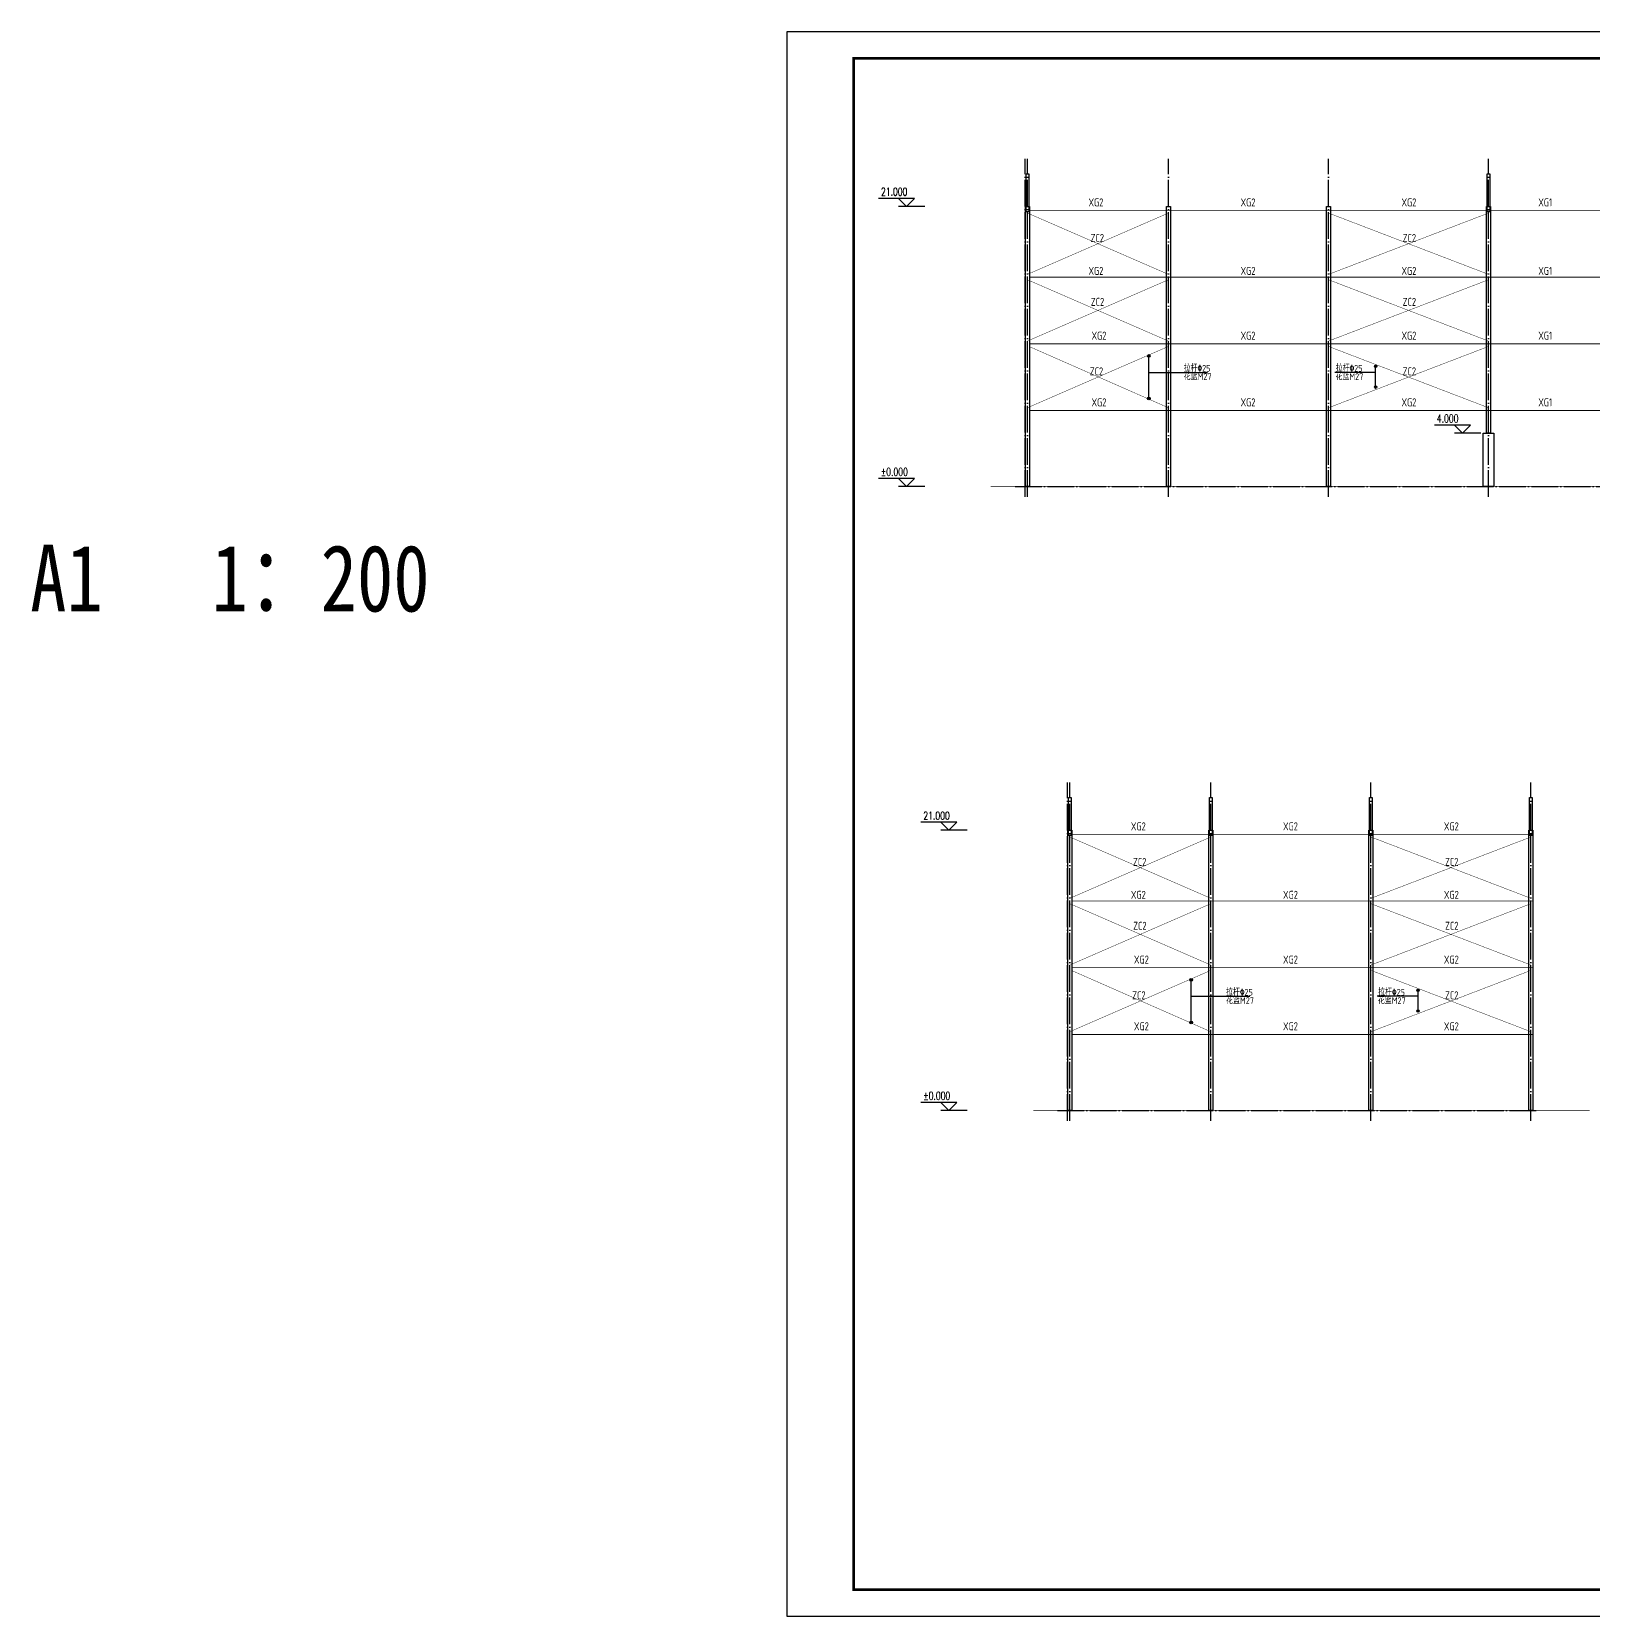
# Model space of a CAD drawing. Extents: x 69728788 to 150676229, y 15322671 to 43663798.
# Drawn here: x 75050957 to 75168043, y 19920503 to 20039303 of the extents above; entities that cross this region are included whole.
import ezdxf
from ezdxf.enums import TextEntityAlignment as Align

# ---------------------------------------------------------------- set-up
doc = ezdxf.new("R2010")
doc.units = 0
doc.header["$LTSCALE"] = 1000
doc.header["$MEASUREMENT"] = 0
doc.linetypes.add('DOTE', pattern=[2.42, 2, -0.2, 0.02, -0.2])
doc.layers.get('0').update_dxf_attribs({"linetype": 'CONTINUOUS'})
for name, color, linetype in [('AXIS', 3, 'CONTINUOUS'), ('DIM_ELEV', 3, 'CONTINUOUS'), ('DOTE', 251, 'DOTE'), ('PUB_DIM', 3, 'CONTINUOUS'), ('PUB_TEXT', 7, 'CONTINUOUS'), ('PUB_TITLE', 4, 'CONTINUOUS'), ('S', 2, 'CONTINUOUS'), ('钢柱', 3, 'CONTINUOUS')]:
    doc.layers.add(name, color=color, linetype=linetype)
doc.styles.add('-楷体_GB2312', font='', dxfattribs={"width": 0.8})
doc.styles.add('_HZDX', font='atssdeng.shx', dxfattribs={"width": 0.8, "bigfont": 'atssdchn.shx'})
doc.styles.add('_TCH_DIM', font='SIMPLEX', dxfattribs={"bigfont": 'GBCBIG'})
doc.styles.add('TSSD_Rein', font='atssdeng.shx', dxfattribs={"width": 0.7, "bigfont": 'atssdchn.shx'})
doc.styles.get('-楷体_GB2312').set_extended_font_data('SimSun')

msp = doc.modelspace()

# ---------------------------------------------------------------- hatches: boundary and pattern name
at = {"layer": 'PUB_DIM'}
for points in [[(75134810.4, 20014995.9, -1), (75134622.7, 20014995.9, -1)], [(75151626.6, 20014213.9, 1), (75151814.3, 20014213.9, 1)], [(75134810.4, 20011801.6, -1), (75134622.7, 20011801.6, -1)], [(75151626.6, 20012657.1, 1), (75151814.3, 20012657.1, 1)], [(75137988.9, 19968218.5, -1), (75137801.2, 19968218.5, -1)], [(75154805.1, 19967436.5, 1), (75154992.8, 19967436.5, 1)], [(75154805.1, 19965879.7, 1), (75154992.8, 19965879.7, 1)], [(75137988.9, 19965024.2, -1), (75137801.2, 19965024.2, -1)]]:
    msp.add_hatch(color=256, dxfattribs=at).paths.add_polyline_path(points)

# ---------------------------------------------------------------- linework, layer by layer
at = {"const_width": 50}
for points in [[(75122867.6, 20005207.5), (75222343.7, 20005207.5)], [(75126046, 19958430.1), (75167772.2, 19958430.1)]]:
    msp.add_lwpolyline(points, dxfattribs=at)
at = {"layer": 'AXIS'}
for p, q in [((75117924.4, 20026207.5), (75115946.2, 20026207.5)), ((75159602, 20009207.5), (75157623.8, 20009207.5)), ((75117924.4, 20005207.5), (75115946.2, 20005207.5)), ((75121102.9, 19979430.1), (75119124.6, 19979430.1)), ((75121102.9, 19958430.1), (75119124.6, 19958430.1))]:
    msp.add_line(p, q, dxfattribs=at)
at = {"layer": 'DIM_ELEV'}
for p, q in [((75117146.2, 20026807.5), (75114449.1, 20026807.5)), ((75116546.2, 20026207.5), (75115946.2, 20026807.5)), ((75116546.2, 20026207.5), (75117146.2, 20026807.5)), ((75158823.8, 20009807.5), (75156126.7, 20009807.5)), ((75158223.8, 20009207.5), (75157623.8, 20009807.5)), ((75158223.8, 20009207.5), (75158823.8, 20009807.5)), ((75117146.2, 20005807.5), (75114449.1, 20005807.5)), ((75116546.2, 20005207.5), (75115946.2, 20005807.5)), ((75116546.2, 20005207.5), (75117146.2, 20005807.5)), ((75120324.6, 19980030.1), (75117627.6, 19980030.1)), ((75119724.6, 19979430.1), (75119124.6, 19980030.1)), ((75119724.6, 19979430.1), (75120324.6, 19980030.1)), ((75120324.6, 19959030.1), (75117627.6, 19959030.1)), ((75119724.6, 19958430.1), (75119124.6, 19959030.1)), ((75119724.6, 19958430.1), (75120324.6, 19959030.1))]:
    msp.add_line(p, q, dxfattribs=at)
at = {"layer": 'DOTE'}
for p, q in [((75125438.5, 20004418.5), (75125438.5, 20029783.4)), ((75125613.5, 20004418.5), (75125613.5, 20029783.4)), ((75136188.5, 20004418.5), (75136188.5, 20029783.4)), ((75148188.5, 20004418.5), (75148188.5, 20029783.4)), ((75160188.5, 20004418.5), (75160188.5, 20029783.4)), ((75124688.5, 20005207.5), (75218688.5, 20005207.5)), ((75128617, 19957641.1), (75128617, 19983006)), ((75128792, 19957641.1), (75128792, 19983006)), ((75139367, 19957641.1), (75139367, 19983006)), ((75151367, 19957641.1), (75151367, 19983006)), ((75163367, 19957641.1), (75163367, 19983006)), ((75127867, 19958430.1), (75164117, 19958430.1))]:
    msp.add_line(p, q, dxfattribs=at)
at = {"layer": 'PUB_DIM'}
for p, q in [((75134716.5, 20011801.6), (75134716.5, 20015051.8)), ((75151720.5, 20012657.1), (75151720.5, 20014269.8)), ((75134716.5, 20013763.4), (75139120.1, 20013763.4)), ((75151720.5, 20013763.4), (75148666.9, 20013763.4)), ((75137895, 19965024.2), (75137895, 19968274.4)), ((75137895, 19966986), (75142298.6, 19966986)), ((75154899, 19966986), (75151845.4, 19966986)), ((75154899, 19965879.7), (75154899, 19967492.4))]:
    msp.add_line(p, q, dxfattribs=at)
for centre in [(75134716.5, 20014995.9), (75151720.5, 20014213.9), (75134716.5, 20011801.6), (75151720.5, 20012657.1), (75137895, 19968218.5), (75154899, 19967436.5), (75154899, 19965879.7), (75137895, 19965024.2)]:
    msp.add_circle(centre, 93.9, dxfattribs=at)
at = {"layer": 'PUB_TITLE'}
msp.add_lwpolyline([(75107584.3, 19920502.8), (75275784.3, 19920502.8), (75275784.3, 20039302.8), (75107584.3, 20039302.8)], close=True, dxfattribs=at)
at = {"layer": 'PUB_TITLE', "const_width": 200}
msp.add_lwpolyline([(75112584.3, 19922502.8), (75273784.3, 19922502.8), (75273784.3, 20037302.8), (75112584.3, 20037302.8)], close=True, dxfattribs=at)
at = {"layer": 'PUB_TITLE', "const_width": 30}
for points in [[(75136188.5, 20021107.5), (75125613.5, 20025707.5)], [(75136188.5, 20025707.5), (75125613.5, 20021107.5)], [(75160188.5, 20021107.5), (75148188.5, 20025707.5)], [(75160188.5, 20025707.5), (75148188.5, 20021107.5)], [(75136188.5, 20016107.5), (75125613.5, 20020707.5)], [(75136188.5, 20020707.5), (75125613.5, 20016107.5)], [(75160188.5, 20016107.5), (75148188.5, 20020707.5)], [(75160188.5, 20020707.5), (75148188.5, 20016107.5)], [(75136188.5, 20015707.5), (75125613.5, 20011107.5)], [(75136188.5, 20011107.5), (75125728.5, 20015707.5)], [(75160188.5, 20011107.5), (75148188.5, 20015707.5)], [(75160188.5, 20015707.5), (75148188.5, 20011107.5)], [(75139367, 19974330.1), (75128792, 19978930.1)], [(75139367, 19978930.1), (75128792, 19974330.1)], [(75163367, 19974330.1), (75151367, 19978930.1)], [(75163367, 19978930.1), (75151367, 19974330.1)], [(75139367, 19969330.1), (75128792, 19973930.1)], [(75139367, 19973930.1), (75128792, 19969330.1)], [(75163367, 19969330.1), (75151367, 19973930.1)], [(75163367, 19973930.1), (75151367, 19969330.1)], [(75139367, 19968930.1), (75128792, 19964330.1)], [(75139367, 19964330.1), (75128907, 19968930.1)], [(75163367, 19964330.1), (75151367, 19968930.1)], [(75163367, 19968930.1), (75151367, 19964330.1)]]:
    msp.add_lwpolyline(points, dxfattribs=at)
at = {"layer": 'S', "ltscale": 100, "const_width": 70}
for points in [[(75125763.5, 20025907.5), (75217638.5, 20025907.5)], [(75125763.5, 20020907.5), (75217638.5, 20020907.5)], [(75125763.5, 20015907.5), (75217638.5, 20015907.5)], [(75125763.5, 20010907.5), (75217638.5, 20010907.5)], [(75128942, 19979130.1), (75163517, 19979130.1)], [(75128942, 19974130.1), (75163517, 19974130.1)], [(75128942, 19969130.1), (75163517, 19969130.1)], [(75128942, 19964130.1), (75163517, 19964130.1)]]:
    msp.add_lwpolyline(points, dxfattribs=at)
at = {"layer": '钢柱'}
for points in [[(75125513.5, 20028657.5), (75125713.5, 20028657.5), (75125713.5, 20025807.5), (75125513.5, 20025807.5)], [(75160088.5, 20028657.5), (75160288.5, 20028657.5), (75160288.5, 20025807.5), (75160088.5, 20025807.5)], [(75125463.5, 20026207.5), (75125763.5, 20026207.5), (75125763.5, 20005207.5), (75125463.5, 20005207.5)], [(75136038.5, 20026207.5), (75136338.5, 20026207.5), (75136338.5, 20005207.5), (75136038.5, 20005207.5)], [(75148038.5, 20026207.5), (75148338.5, 20026207.5), (75148338.5, 20005207.5), (75148038.5, 20005207.5)], [(75160038.5, 20026207.5), (75160338.5, 20026207.5), (75160338.5, 20009207.5), (75160038.5, 20009207.5)], [(75159788.5, 20009207.5), (75160588.5, 20009207.5), (75160588.5, 20005207.5), (75159788.5, 20005207.5)], [(75128692, 19981880.1), (75128892, 19981880.1), (75128892, 19979030.1), (75128692, 19979030.1)], [(75139267, 19981880.1), (75139467, 19981880.1), (75139467, 19979030.1), (75139267, 19979030.1)], [(75151267, 19981880.1), (75151467, 19981880.1), (75151467, 19979030.1), (75151267, 19979030.1)], [(75163267, 19981880.1), (75163467, 19981880.1), (75163467, 19979030.1), (75163267, 19979030.1)], [(75128642, 19979430.1), (75128942, 19979430.1), (75128942, 19958430.1), (75128642, 19958430.1)], [(75139217, 19979430.1), (75139517, 19979430.1), (75139517, 19958430.1), (75139217, 19958430.1)], [(75151217, 19979430.1), (75151517, 19979430.1), (75151517, 19958430.1), (75151217, 19958430.1)], [(75163217, 19979430.1), (75163517, 19979430.1), (75163517, 19958430.1), (75163217, 19958430.1)]]:
    msp.add_lwpolyline(points, close=True, dxfattribs=at)

# ---------------------------------------------------------------- texts
at = {"layer": 'PUB_TEXT'}
for s, height, style, width, p in [('21.000', 595, '_TCH_DIM', 0.705882, (75114633.2, 20027007.5)), ('ZC2', 600, 'TSSD_Rein', 0.8, (75130353, 20023537.5)), ('ZC2', 600, 'TSSD_Rein', 0.8, (75153749.9, 20023537.5)), ('ZC2', 600, 'TSSD_Rein', 0.8, (75130366.4, 20018749.5)), ('ZC2', 600, 'TSSD_Rein', 0.8, (75153749.9, 20018749.5)), ('拉杆%%13025', 500, '_HZDX', 0.8, (75137330.1, 20013818.3)), ('拉杆%%13025', 500, '_HZDX', 0.8, (75148733.1, 20013818.3)), ('ZC2', 600, 'TSSD_Rein', 0.8, (75130291.7, 20013537.5)), ('花篮M27', 500, '_HZDX', 0.8, (75137330.1, 20013195.2)), ('花篮M27', 500, '_HZDX', 0.8, (75148711.5, 20013195.2)), ('ZC2', 600, 'TSSD_Rein', 0.8, (75153749.9, 20013537.5)), ('4.000', 595, '_TCH_DIM', 0.705882, (75156310.8, 20010007.5)), ('%%P0.000', 595, '_TCH_DIM', 0.705882, (75114633.2, 20006007.5)), ('A1   1：200', 5000, '-楷体_GB2312', 0.8, (75050842.6, 19995835.2)), ('21.000', 595, '_TCH_DIM', 0.705882, (75117811.7, 19980230.1)), ('ZC2', 600, 'TSSD_Rein', 0.8, (75133531.4, 19976760.1)), ('ZC2', 600, 'TSSD_Rein', 0.8, (75156928.4, 19976760.1)), ('ZC2', 600, 'TSSD_Rein', 0.8, (75133544.9, 19971972.1)), ('ZC2', 600, 'TSSD_Rein', 0.8, (75156928.4, 19971972.1)), ('ZC2', 600, 'TSSD_Rein', 0.8, (75133470.2, 19966760.1)), ('拉杆%%13025', 500, '_HZDX', 0.8, (75140508.6, 19967040.9)), ('花篮M27', 500, '_HZDX', 0.8, (75140508.6, 19966417.8)), ('花篮M27', 500, '_HZDX', 0.8, (75151889.9, 19966417.8)), ('拉杆%%13025', 500, '_HZDX', 0.8, (75151911.6, 19967040.9)), ('ZC2', 600, 'TSSD_Rein', 0.8, (75156928.4, 19966760.1)), ('%%P0.000', 595, '_TCH_DIM', 0.705882, (75117811.7, 19959230.1))]:
    msp.add_text(s, height=height, dxfattribs=dict(at, style=style, width=width)).set_placement(p)
at = {"layer": 'PUB_TEXT', "style": 'TSSD_Rein', "width": 0.8}
for s, p in [('XG2', (75130751.8, 20026505.8)), ('XG2', (75142157.7, 20026505.8)), ('XG2', (75154220.2, 20026505.8)), ('XG1', (75164435.6, 20026505.8)), ('XG2', (75130751.8, 20021371.8)), ('XG2', (75142157.7, 20021371.8)), ('XG2', (75154220.2, 20021371.8)), ('XG1', (75164435.6, 20021371.8)), ('XG2', (75130981.3, 20016516.7)), ('XG2', (75142157.7, 20016516.7)), ('XG2', (75154220.2, 20016516.7)), ('XG1', (75164435.6, 20016516.7)), ('XG2', (75130981.3, 20011516.7)), ('XG2', (75142157.7, 20011516.7)), ('XG2', (75154220.2, 20011516.7)), ('XG1', (75164435.6, 20011516.7)), ('XG2', (75133930.3, 19979728.4)), ('XG2', (75145336.2, 19979728.4)), ('XG2', (75157398.7, 19979728.4)), ('XG2', (75133930.3, 19974594.4)), ('XG2', (75145336.2, 19974594.4)), ('XG2', (75157398.7, 19974594.4)), ('XG2', (75134159.8, 19969739.3)), ('XG2', (75145336.2, 19969739.3)), ('XG2', (75157398.7, 19969739.3)), ('XG2', (75134159.8, 19964739.3)), ('XG2', (75145336.2, 19964739.3)), ('XG2', (75157398.7, 19964739.3))]:
    msp.add_text(s, height=600, dxfattribs=at).set_placement(p, align=Align.MIDDLE)

doc.saveas('drawing.dxf')
